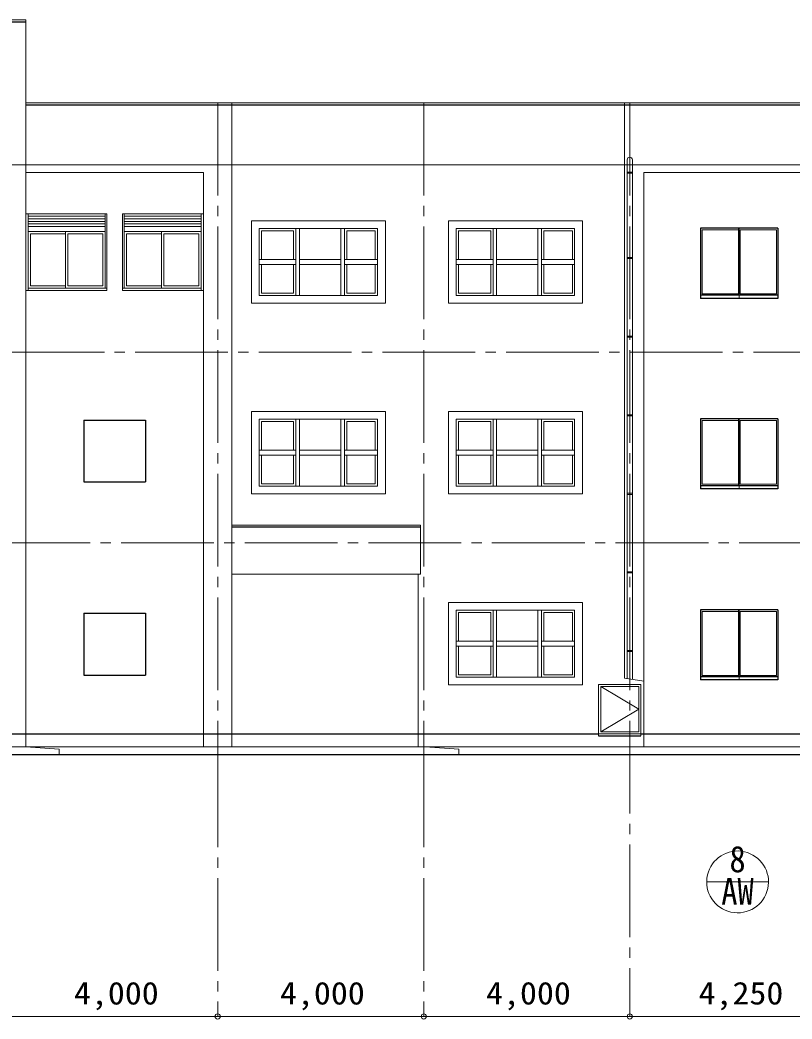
# Model space of a CAD drawing. Units: millimetres at full size, sheet at 1:200; details may follow other scales. Extents: x -55340 to 55340, y -38040 to 38040.
# Drawn here: x -8158 to 6829, y -19108 to 289 of the extents above; entities that cross this region are included whole.
import ezdxf
from ezdxf.enums import TextEntityAlignment as Align

# ---------------------------------------------------------------- set-up
doc = ezdxf.new("R2010")
doc.units = ezdxf.units.MM
doc.header["$LTSCALE"] = 200
doc.header["$PDMODE"] = 32
doc.header["$PDSIZE"] = 100
doc.linetypes.add('CHAIN2', pattern=[12, 9, -1, 1, -1])
doc.linetypes.add('DASHED1', pattern=[1.8, 1.2, -0.6])
for name, color, linetype, lineweight in [('0-1_通り芯', 3, 'Continuous', 18), ('0-2_躯体', 3, 'Continuous', 18), ('0-3_外壁', 2, 'Continuous', 25), ('0-4_仕上', 7, 'Continuous', 18), ('0-5_建具(ｻｯｼ)', 4, 'Continuous', 9), ('0-A_寸法', 6, 'Continuous', 9), ('1-0_補助線', 2, 'DASHED1', 25)]:
    doc.layers.add(name, color=color, linetype=linetype, lineweight=lineweight)
doc.styles.add('ＭＳ ゴシック', font='')
doc.styles.get('ＭＳ ゴシック').set_extended_font_data('MS Gothic')

msp = doc.modelspace()

# ---------------------------------------------------------------- linework, layer by layer
at = {"layer": '0-1_通り芯', "color": 4, "linetype": 'CHAIN2', "lineweight": 9}
for p, q in [((-4320.2, -1320.6), (-4320.2, -13970.6)), ((-320.2, -1320.6), (-320.2, -13970.6)), ((3679.8, -1320.6), (3679.8, -19058.1)), ((-4320.2, -13970.6), (-4320.2, -19058.1)), ((-320.2, -13970.6), (-320.2, -19058.1))]:
    msp.add_line(p, q, dxfattribs=at)
at = {"layer": '0-1_通り芯'}
for q in [(5323.2, -16445.7), (6372.8, -16445.7)]:
    msp.add_line((5173.2, -16445.7), q, dxfattribs=at)
for start, end in [(173.68785, 172.77853), (172.77853, 173.68785)]:
    msp.add_arc((5773.2, -16445.7), 600, start, end, dxfattribs=at)
at = {"layer": '0-2_躯体', "color": 6, "lineweight": 25}
for p, q in [((-12595.2, 254.4), (-8045.2, 254.4)), ((-8045.2, -1355.6), (28614.8, -1355.6)), ((-4045.2, -9550.6), (-380.2, -9550.6)), ((-9870.2, -13570.6), (3074.8, -13570.6)), ((3894.8, -13570.6), (8204.8, -13570.6)), ((3894.8, -13570.6), (8204.8, -13570.6)), ((3074.8, -13610.6), (3894.8, -13610.6))]:
    msp.add_line(p, q, dxfattribs=at)
at = {"layer": '0-2_躯体'}
for p, q in [((-8045.2, -1320.6), (28614.8, -1320.6)), ((-4045.2, -1320.6), (-4045.2, -13820.6)), ((3574.8, -1320.6), (3574.8, -12492.1)), ((3629.8, -2425.6), (3629.8, -12500.3)), ((3729.8, -2425.6), (3729.8, -12515.2)), ((-8045.2, -2670.6), (-4595.2, -2670.6)), ((-4595.2, -2670.6), (-4595.2, -13820.6)), ((3629.8, -2664.2), (3729.8, -2664.2)), ((3629.8, -2684.2), (3729.8, -2684.2)), ((3954.8, -2670.6), (3954.8, -13820.6)), ((3954.8, -2670.6), (7654.8, -2670.6)), ((-3665.2, -3610.6), (-3665.2, -5210.6)), ((-1065.2, -3610.6), (-3665.2, -3610.6)), ((159.8, -3610.6), (159.8, -5210.6)), ((2759.8, -3610.6), (159.8, -3610.6)), ((3629.8, -4320.9), (3729.8, -4320.9)), ((3629.8, -4320.9), (3729.8, -4320.9)), ((3629.8, -4341), (3729.8, -4341)), ((3629.8, -5847.7), (3729.8, -5847.7)), ((3629.8, -5847.7), (3729.8, -5847.7)), ((3629.8, -5867.7), (3729.8, -5867.7)), ((-3665.2, -7310.6), (-3665.2, -8910.6)), ((-1065.2, -7310.6), (-3665.2, -7310.6)), ((159.8, -7310.6), (159.8, -8910.6)), ((2759.8, -7310.6), (159.8, -7310.6)), ((3629.8, -7374.4), (3729.8, -7374.4)), ((3629.8, -7374.4), (3729.8, -7374.4)), ((3629.8, -7394.4), (3729.8, -7394.4)), ((3629.8, -8901.1), (3729.8, -8901.1)), ((3629.8, -8901.1), (3729.8, -8901.1)), ((3629.8, -8921.1), (3729.8, -8921.1)), ((-4045.2, -9520.6), (-380.2, -9520.6)), ((-430.2, -13820.6), (-430.2, -10470.6)), ((3629.8, -10427.8), (3729.8, -10427.8)), ((3629.8, -10427.8), (3729.8, -10427.8)), ((3629.8, -10447.8), (3729.8, -10447.8)), ((159.8, -11020.6), (159.8, -12620.6)), ((2759.8, -11020.6), (159.8, -11020.6)), ((3629.8, -11954.5), (3729.8, -11954.5)), ((3629.8, -11954.5), (3729.8, -11954.5)), ((3629.8, -11974.5), (3729.8, -11974.5)), ((3954.8, -12548.8), (3574.8, -12492.1)), ((3074.8, -12610.6), (3894.8, -12610.6)), ((3074.8, -12610.6), (3074.8, -13610.6)), ((3894.8, -12610.6), (3894.8, -13610.6)), ((3074.8, -13570.6), (3894.8, -13570.6)), ((-38055.2, -13820.6), (17047.7, -13820.6)), ((-7395.2, -13870.6), (-8045.2, -13820.6)), ((-7395.2, -13870.6), (-7395.2, -13970.6)), ((359.8, -13865.8), (-290.2, -13820.6)), ((359.8, -13865.8), (359.8, -13970.6))]:
    msp.add_line(p, q, dxfattribs=at)
for points in [[(-12595.2, 289.4), (-8045.2, 289.4), (-8045.2, -13820.6)], [(-1065.2, -3610.6), (-1065.2, -5210.6), (-3665.2, -5210.6)], [(2759.8, -3610.6), (2759.8, -5210.6), (159.8, -5210.6)], [(-1065.2, -7310.6), (-1065.2, -8910.6), (-3665.2, -8910.6)], [(2759.8, -7310.6), (2759.8, -8910.6), (159.8, -8910.6)], [(-4045.2, -10470.6), (-380.2, -10470.6), (-380.2, -9520.6)], [(2759.8, -11020.6), (2759.8, -12620.6), (159.8, -12620.6)]]:
    msp.add_lwpolyline(points, dxfattribs=at)
for start, end in [(90, 180), (0, 90)]:
    msp.add_arc((3679.8, -2425.6), 50, start, end, dxfattribs=at)
at = {"layer": '0-3_外壁'}
for p, q in [((6554.8, -3755.6), (5054.8, -3755.6)), ((5054.8, -3755.6), (5054.8, -5115.6)), ((6554.8, -3755.6), (6554.8, -5115.6)), ((6554.8, -5055.6), (5054.8, -5055.6)), ((6554.8, -5115.6), (5054.8, -5115.6)), ((6554.8, -7455.6), (5054.8, -7455.6)), ((5054.8, -7455.6), (5054.8, -8815.6)), ((6554.8, -7455.6), (6554.8, -8815.6)), ((6554.8, -8755.6), (5054.8, -8755.6)), ((6554.8, -8815.6), (5054.8, -8815.6)), ((6554.8, -11165.6), (5054.8, -11165.6)), ((5054.8, -11165.6), (5054.8, -12525.6)), ((6554.8, -11165.6), (6554.8, -12525.6)), ((6554.8, -12465.6), (5054.8, -12465.6)), ((6554.8, -12525.6), (5054.8, -12525.6))]:
    msp.add_line(p, q, dxfattribs=at)
at = {"layer": '0-4_仕上', "color": 3}
for p, q in [((-1215.2, -3760.6), (-3515.2, -3760.6)), ((-3515.2, -3760.6), (-3515.2, -5060.6)), ((-1215.2, -3760.6), (-1215.2, -5060.6)), ((2609.8, -3760.6), (309.8, -3760.6)), ((309.8, -3760.6), (309.8, -5060.6)), ((2609.8, -3760.6), (2609.8, -5060.6)), ((-1215.2, -5060.6), (-3515.2, -5060.6)), ((2609.8, -5060.6), (309.8, -5060.6)), ((-1215.2, -7460.6), (-1215.2, -8760.6)), ((2609.8, -7460.6), (309.8, -7460.6)), ((309.8, -7460.6), (309.8, -8760.6)), ((-1215.2, -8760.6), (-3515.2, -8760.6)), ((2609.8, -11170.6), (2609.8, -12470.6)), ((2609.8, -12470.6), (309.8, -12470.6))]:
    msp.add_line(p, q, dxfattribs=at)
for points in [[(-1215.2, -7460.6), (-3515.2, -7460.6), (-3515.2, -8760.6)], [(2609.8, -7460.6), (2609.8, -8760.6), (309.8, -8760.6)], [(2609.8, -11170.6), (309.8, -11170.6), (309.8, -12470.6)]]:
    msp.add_lwpolyline(points, dxfattribs=at)
at = {"layer": '0-5_建具(ｻｯｼ)', "color": 7, "lineweight": 18}
for p, q in [((-6470.2, -3475.6), (-8045.2, -3475.6)), ((-8000.2, -3475.6), (-8000.2, -4965.6)), ((-6505.2, -3475.6), (-6505.2, -4920.6)), ((-6470.2, -3475.6), (-6470.2, -4965.6)), ((-6170.2, -3475.6), (-4595.2, -3475.6)), ((-6170.2, -3475.6), (-6170.2, -4965.6)), ((-6135.2, -3475.6), (-6135.2, -4920.6)), ((-4640.2, -3475.6), (-4640.2, -4965.6)), ((-6470.2, -4965.6), (-8045.2, -4965.6)), ((-6470.2, -4920.6), (-8000.2, -4920.6)), ((-6170.2, -4920.6), (-4640.2, -4920.6)), ((-6170.2, -4965.6), (-4595.2, -4965.6))]:
    msp.add_line(p, q, dxfattribs=at)
at = {"layer": '0-5_建具(ｻｯｼ)'}
for p, q in [((-8000.2, -3520.6), (-6505.2, -3520.6)), ((-8000.2, -3570.6), (-6505.2, -3570.6)), ((-8000.2, -3620.6), (-6505.2, -3620.6)), ((-8000.2, -3670.6), (-6505.2, -3670.6)), ((-4640.2, -3520.6), (-6135.2, -3520.6)), ((-4640.2, -3570.6), (-6135.2, -3570.6)), ((-4640.2, -3620.6), (-6135.2, -3620.6)), ((-4640.2, -3670.6), (-6135.2, -3670.6)), ((-8000.2, -3720.6), (-6505.2, -3720.6)), ((-8000.2, -3820.6), (-6505.2, -3820.6)), ((-7274.3, -3865.6), (-7955.2, -3865.6)), ((-7955.2, -3865.6), (-7955.2, -4875.6)), ((-7274.3, -3820.6), (-7274.3, -4920.6)), ((-7229.3, -3865.6), (-7229.3, -4875.6)), ((-7229.3, -3865.6), (-6550.2, -3865.6)), ((-6550.2, -3865.6), (-6550.2, -4875.6)), ((-4640.2, -3720.6), (-6135.2, -3720.6)), ((-4640.2, -3820.6), (-6135.2, -3820.6)), ((-5411.1, -3820.6), (-5411.1, -4920.6)), ((-5366.1, -3865.6), (-5366.1, -4875.6)), ((-5366.1, -3865.6), (-4685.2, -3865.6)), ((-4685.2, -3865.6), (-4685.2, -4875.6)), ((-2845.2, -3805.6), (-3470.2, -3805.6)), ((-3470.2, -3805.6), (-3470.2, -4360.6)), ((-2845.2, -3805.6), (-2845.2, -4360.6)), ((-2800.2, -3760.6), (-2800.2, -5060.6)), ((-2730.2, -3760.6), (-2730.2, -5060.6)), ((-1930.2, -3760.6), (-1930.2, -5060.6)), ((-1860.2, -3760.6), (-1860.2, -5060.6)), ((-1260.2, -3805.6), (-1815.2, -3805.6)), ((-1815.2, -3805.6), (-1815.2, -4360.6)), ((-1260.2, -3805.6), (-1260.2, -4360.6)), ((979.8, -3805.6), (354.8, -3805.6)), ((354.8, -3805.6), (354.8, -4360.6)), ((979.8, -3805.6), (979.8, -4360.6)), ((1024.8, -3760.6), (1024.8, -5060.6)), ((1094.8, -3760.6), (1094.8, -5060.6)), ((1894.8, -3760.6), (1894.8, -5060.6)), ((1964.8, -3760.6), (1964.8, -5060.6)), ((2564.8, -3805.6), (2009.8, -3805.6)), ((2009.8, -3805.6), (2009.8, -4360.6)), ((2564.8, -3805.6), (2564.8, -4360.6)), ((5789.8, -5055.6), (5789.8, -3755.6)), ((5804.8, -5119.2), (5804.8, -3755.6)), ((5819.8, -5025.6), (5819.8, -3785.6)), ((6524.8, -3785.6), (5819.8, -3785.6)), ((6524.8, -3785.6), (6524.8, -5025.6)), ((-2800.2, -4360.6), (-3515.2, -4360.6)), ((-2800.2, -4460.6), (-3515.2, -4460.6)), ((-3470.2, -4460.6), (-3470.2, -5015.6)), ((-2845.2, -4460.6), (-2845.2, -5015.6)), ((-1930.2, -4360.6), (-2730.2, -4360.6)), ((-1930.2, -4460.6), (-2730.2, -4460.6)), ((-1215.2, -4360.6), (-1860.2, -4360.6)), ((-1215.2, -4460.6), (-1860.2, -4460.6)), ((-1815.2, -4460.6), (-1815.2, -5015.6)), ((-1260.2, -4460.6), (-1260.2, -5015.6)), ((1024.8, -4360.6), (309.8, -4360.6)), ((1024.8, -4460.6), (309.8, -4460.6)), ((354.8, -4460.6), (354.8, -5015.6)), ((979.8, -4460.6), (979.8, -5015.6)), ((1894.8, -4360.6), (1094.8, -4360.6)), ((1894.8, -4460.6), (1094.8, -4460.6)), ((2609.8, -4360.6), (1964.8, -4360.6)), ((2609.8, -4460.6), (1964.8, -4460.6)), ((2009.8, -4460.6), (2009.8, -5015.6)), ((2564.8, -4460.6), (2564.8, -5015.6)), ((-7274.3, -4875.6), (-7955.2, -4875.6)), ((-7229.3, -4875.6), (-6550.2, -4875.6)), ((-5411.1, -4875.6), (-6090.2, -4875.6)), ((-5366.1, -4875.6), (-4685.2, -4875.6)), ((-2845.2, -5015.6), (-3470.2, -5015.6)), ((-1260.2, -5015.6), (-1815.2, -5015.6)), ((979.8, -5015.6), (354.8, -5015.6)), ((2564.8, -5015.6), (2009.8, -5015.6)), ((5789.8, -5025.6), (5084.8, -5025.6)), ((6524.8, -5025.6), (5819.8, -5025.6)), ((-2845.2, -7505.6), (-3470.2, -7505.6)), ((-3470.2, -7505.6), (-3470.2, -8060.6)), ((-2845.2, -7505.6), (-2845.2, -8060.6)), ((-2800.2, -7460.6), (-2800.2, -8760.6)), ((-2730.2, -7460.6), (-2730.2, -8760.6)), ((-1930.2, -7460.6), (-1930.2, -8760.6)), ((-1860.2, -7460.6), (-1860.2, -8760.6)), ((-1260.2, -7505.6), (-1815.2, -7505.6)), ((-1815.2, -7505.6), (-1815.2, -8060.6)), ((-1260.2, -7505.6), (-1260.2, -8060.6)), ((979.8, -7505.6), (354.8, -7505.6)), ((354.8, -7505.6), (354.8, -8060.6)), ((979.8, -7505.6), (979.8, -8060.6)), ((1024.8, -7460.6), (1024.8, -8760.6)), ((1094.8, -7460.6), (1094.8, -8760.6)), ((1894.8, -7460.6), (1894.8, -8760.6)), ((1964.8, -7460.6), (1964.8, -8760.6)), ((2564.8, -7505.6), (2009.8, -7505.6)), ((2009.8, -7505.6), (2009.8, -8060.6)), ((2564.8, -7505.6), (2564.8, -8060.6)), ((5789.8, -8755.6), (5789.8, -7455.6)), ((5804.8, -8819.2), (5804.8, -7455.6)), ((5819.8, -8725.6), (5819.8, -7485.6)), ((6524.8, -7485.6), (5819.8, -7485.6)), ((6524.8, -7485.6), (6524.8, -8725.6)), ((-2800.2, -8060.6), (-3515.2, -8060.6)), ((-1930.2, -8060.6), (-2730.2, -8060.6)), ((-1215.2, -8060.6), (-1860.2, -8060.6)), ((1024.8, -8060.6), (309.8, -8060.6)), ((1894.8, -8060.6), (1094.8, -8060.6)), ((2609.8, -8060.6), (1964.8, -8060.6)), ((-2800.2, -8160.6), (-3515.2, -8160.6)), ((-3470.2, -8160.6), (-3470.2, -8715.6)), ((-2845.2, -8160.6), (-2845.2, -8715.6)), ((-1930.2, -8160.6), (-2730.2, -8160.6)), ((-1215.2, -8160.6), (-1860.2, -8160.6)), ((-1815.2, -8160.6), (-1815.2, -8715.6)), ((-1260.2, -8160.6), (-1260.2, -8715.6)), ((1024.8, -8160.6), (309.8, -8160.6)), ((354.8, -8160.6), (354.8, -8715.6)), ((979.8, -8160.6), (979.8, -8715.6)), ((1894.8, -8160.6), (1094.8, -8160.6)), ((2609.8, -8160.6), (1964.8, -8160.6)), ((2009.8, -8160.6), (2009.8, -8715.6)), ((2564.8, -8160.6), (2564.8, -8715.6)), ((-2845.2, -8715.6), (-3470.2, -8715.6)), ((-1260.2, -8715.6), (-1815.2, -8715.6)), ((979.8, -8715.6), (354.8, -8715.6)), ((2564.8, -8715.6), (2009.8, -8715.6)), ((5789.8, -8725.6), (5084.8, -8725.6)), ((6524.8, -8725.6), (5819.8, -8725.6)), ((979.8, -11215.6), (354.8, -11215.6)), ((354.8, -11215.6), (354.8, -11770.6)), ((979.8, -11215.6), (979.8, -11770.6)), ((1024.8, -11170.6), (1024.8, -12470.6)), ((1094.8, -11170.6), (1094.8, -12470.6)), ((1894.8, -11170.6), (1894.8, -12470.6)), ((1964.8, -11170.6), (1964.8, -12470.6)), ((2564.8, -11215.6), (2009.8, -11215.6)), ((2009.8, -11215.6), (2009.8, -11770.6)), ((2564.8, -11215.6), (2564.8, -11770.6)), ((5789.8, -12465.6), (5789.8, -11165.6)), ((5804.8, -12529.2), (5804.8, -11165.6)), ((5819.8, -12435.6), (5819.8, -11195.6)), ((6524.8, -11195.6), (5819.8, -11195.6)), ((6524.8, -11195.6), (6524.8, -12435.6)), ((1024.8, -11770.6), (309.8, -11770.6)), ((1894.8, -11770.6), (1094.8, -11770.6)), ((2609.8, -11770.6), (1964.8, -11770.6)), ((1024.8, -11870.6), (309.8, -11870.6)), ((354.8, -11870.6), (354.8, -12425.6)), ((979.8, -11870.6), (979.8, -12425.6)), ((1894.8, -11870.6), (1094.8, -11870.6)), ((2609.8, -11870.6), (1964.8, -11870.6)), ((2009.8, -11870.6), (2009.8, -12425.6)), ((2564.8, -11870.6), (2564.8, -12425.6)), ((979.8, -12425.6), (354.8, -12425.6)), ((2564.8, -12425.6), (2009.8, -12425.6)), ((5789.8, -12435.6), (5084.8, -12435.6)), ((6524.8, -12435.6), (5819.8, -12435.6)), ((3114.8, -12650.6), (3854.8, -12650.6)), ((3114.8, -12650.6), (3854.8, -13090.6)), ((3854.8, -12650.6), (3854.8, -13530.6)), ((3114.8, -13530.6), (3854.8, -13090.6))]:
    msp.add_line(p, q, dxfattribs=at)
at = {"layer": '0-5_建具(ｻｯｼ)', "color": 2, "lineweight": 25}
msp.add_line((-50905.4, -13970.6), (50915.1, -13970.6), dxfattribs=at)
at = {"layer": '0-5_建具(ｻｯｼ)'}
for points in [[(-5411.1, -3865.6), (-6090.2, -3865.6), (-6090.2, -4875.6)], [(5789.8, -3785.6), (5084.8, -3785.6), (5084.8, -5025.6)], [(5789.8, -7485.6), (5084.8, -7485.6), (5084.8, -8725.6)], [(5789.8, -11195.6), (5084.8, -11195.6), (5084.8, -12435.6)], [(3114.8, -12650.6), (3114.8, -13530.6), (3854.8, -13530.6)]]:
    msp.add_lwpolyline(points, dxfattribs=at)
at = {"layer": '0-A_寸法', "color": 4, "linetype": 'CHAIN2'}
for p, q in [((28546.7, -2520.6), (-46649.4, -2520.6)), ((-32320.2, -2520.6), (28546.7, -2520.6)), ((-8595.2, -9860.6), (28223.8, -9860.6))]:
    msp.add_line(p, q, dxfattribs=at)
msp.add_lwpolyline([(-32320.2, -6160.6), (26753.1, -6160.6), (28223.8, -6160.6)], dxfattribs=at)
at = {"layer": '0-A_寸法', "color": 4}
msp.add_lwpolyline([(20679.8, -19058.1), (16429.8, -19058.1), (12179.8, -19058.1), (7929.8, -19058.1), (3679.8, -19058.1), (-320.2, -19058.1), (-4320.2, -19058.1), (-8320.2, -19058.1), (-12320.2, -19058.1)], dxfattribs=at)
at = {"layer": '0-A_寸法'}
for p in [(-4320.2, -19058.1), (-320.2, -19058.1), (3679.8, -19058.1)]:
    msp.add_point(p, dxfattribs=at)
at = {"layer": '1-0_補助線', "linetype": 'Continuous'}
for points in [[(-6920.2, -7480.6), (-5720.2, -7480.6), (-5720.2, -8680.6)], [(-6920.2, -7480.6), (-6920.2, -8680.6), (-5720.2, -8680.6)], [(-6920.2, -11230.6), (-5720.2, -11230.6), (-5720.2, -12430.6)], [(-6920.2, -11230.6), (-6920.2, -12430.6), (-5720.2, -12430.6)]]:
    msp.add_lwpolyline(points, dxfattribs=at)

# ---------------------------------------------------------------- texts
at = {"layer": '0-1_通り芯', "color": 2, "style": 'ＭＳ ゴシック', "width": 0.9}
for s, p in [('8', (5615.3, -16413.2)), ('AW', (5456.5, -17040.1))]:
    msp.add_text(s, height=513.2, dxfattribs=at).set_placement(p, align=Align.BOTTOM_LEFT)
at = {"layer": '0-A_寸法', "color": 2, "style": 'ＭＳ ゴシック', "width": 1.1}
for s, p in [('4,000', (-7110.2, -18958.1)), ('4,000', (-3110.2, -18958.1)), ('4,000', (889.8, -18958.1)), ('4,250', (5014.8, -18958.1))]:
    msp.add_text(s, height=439.9, dxfattribs=at).set_placement(p, align=Align.BOTTOM_LEFT)

doc.saveas('drawing.dxf')
